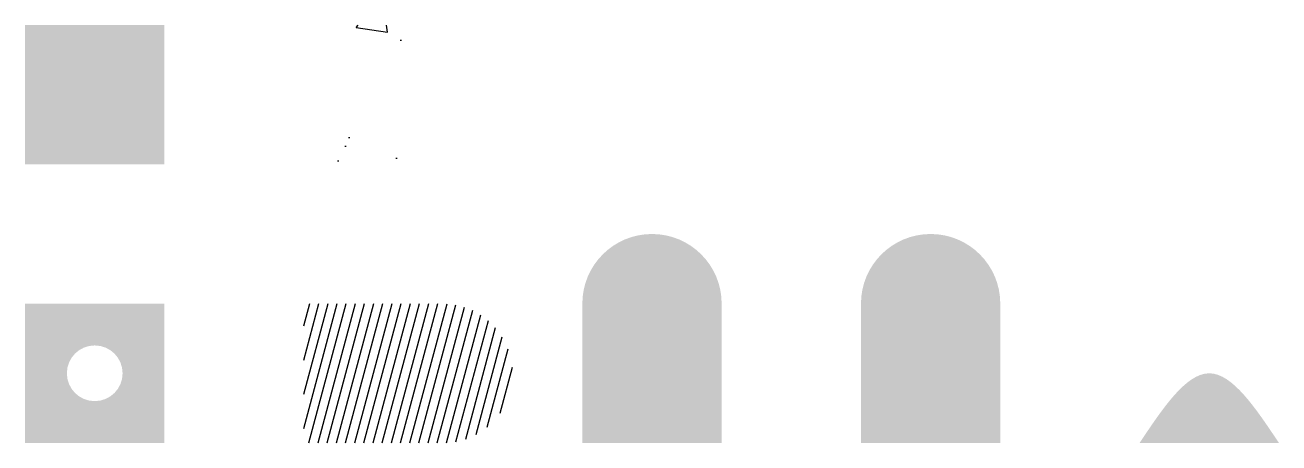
# Model space of a CAD drawing. Header units: metres. Extents: x 0 to 900, y 0 to 300.
import ezdxf

# ---------------------------------------------------------------- set-up
doc = ezdxf.new("R2010")
doc.units = ezdxf.units.M

msp = doc.modelspace()

# ---------------------------------------------------------------- hatches: boundary and pattern name
h = msp.add_hatch(color=7)
h.set_gradient(color1=(255, 0, 0), color2=(0, 0, 255))
h.paths.add_polyline_path([(0, 200), (100, 200), (100, 300), (0, 300)])
h = msp.add_hatch()
h.set_pattern_fill('AR-CONC')
h.paths.add_polyline_path([(200, 200), (300, 200), (300, 300), (200, 300)])
h = msp.add_hatch(color=7)
edge = h.paths.add_edge_path()
edge.add_line((400, 0), (500, 0))
edge.add_line((500, 0), (500, 100))
edge.add_arc((450, 100), 50, 0, 180)
edge.add_line((400, 100), (400, 0))
h = msp.add_hatch(color=7)
edge = h.paths.add_edge_path()
edge.add_line((600, 0), (600, 100))
edge.add_arc((650, 100), 50, 0, 180, ccw=False)
edge.add_line((700, 100), (700, 0))
edge.add_line((700, 0), (600, 0))
h = msp.add_hatch(color=1)
h.paths.add_polyline_path([(0, 0), (100, 0), (100, 100), (0, 100)])
edge = h.paths.add_edge_path(flags=16)
edge.add_arc((50, 50), 20, 0, 360)
h = msp.add_hatch()
h.set_pattern_fill('ANSI31', scale=2, angle=30)
h.paths.add_polyline_path([(200, 0), (300, 0, 1), (300, 100), (200, 100)])
h = msp.add_hatch(color=7)
edge = h.paths.add_edge_path()
edge.add_spline(fit_points=[(800, 0), (850, 50), (900, 0)], degree=3, periodic=0)
edge.add_line((900, 0), (800, 0))

doc.saveas('drawing.dxf')
